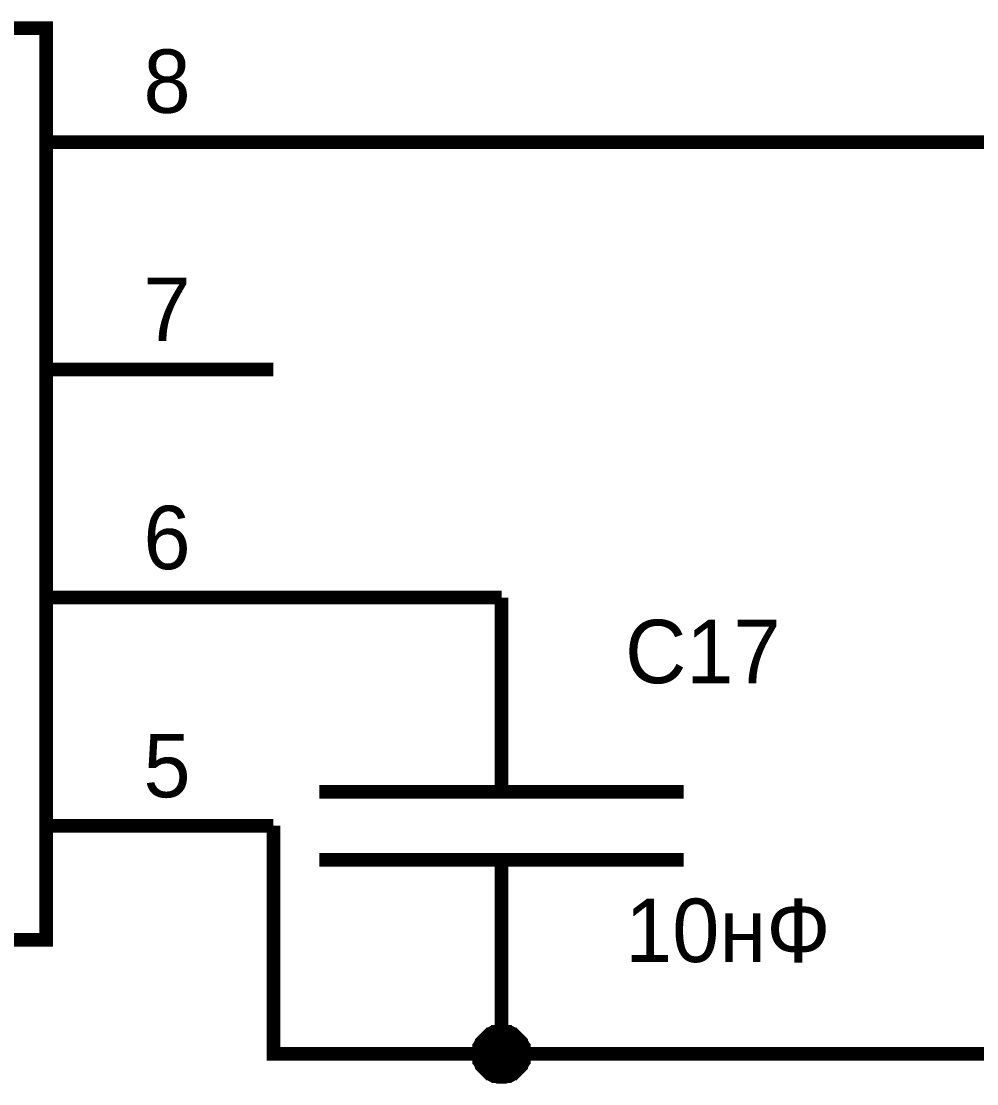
# Model space of a CAD drawing. Extents: x 0 to 594, y 0 to 420.
# Drawn here: x 104.56 to 125.51, y 86.83 to 110.14 of the extents above; entities that cross this region are included whole.
import ezdxf

# ---------------------------------------------------------------- set-up
doc = ezdxf.new("R2010")
doc.units = 0
doc.layers.add('SHEET', color=255, linetype='CONTINUOUS')

msp = doc.modelspace()

# ---------------------------------------------------------------- linework, layer by layer
at = {"layer": 'SHEET', "const_width": 0.3}
msp.add_lwpolyline([(82.602, 109.986), (105.106, 109.986), (105.106, 89.99), (82.602, 89.99), (82.602, 109.986)], close=True, dxfattribs=at)
at = {"layer": 'SHEET'}
for points, const_width in [([(105.106, 107.484), (110.09, 107.484)], 0.3), ([(110.09, 107.484), (130.094, 107.484), (130.094, 97.495)], 0.3), ([(105.106, 102.498), (110.09, 102.498)], 0.3), ([(105.106, 97.495), (110.09, 97.495)], 0.3), ([(110.09, 97.495), (115.091, 97.495)], 0.3), ([(115.091, 93.239), (115.091, 97.495)], 0.3), ([(119.085, 93.239), (111.097, 93.239)], 0.3), ([(105.106, 92.492), (110.09, 92.492)], 0.3), ([(110.09, 92.492), (110.09, 87.488), (145.079, 87.488)], 0.3), ([(119.085, 91.745), (111.097, 91.745)], 0.3), ([(115.091, 91.745), (115.091, 87.488)], 0.3), ([(114.587, 87.488), (114.587, 87.506), (114.587, 87.541), (114.587, 87.558), (114.605, 87.593), (114.605, 87.61), (114.605, 87.645), (114.622, 87.662), (114.622, 87.68), (114.639, 87.714), (114.657, 87.732), (114.657, 87.749), (114.674, 87.766), (114.692, 87.784), (114.709, 87.801), (114.726, 87.818), (114.744, 87.836), (114.761, 87.853), (114.778, 87.871), (114.796, 87.888), (114.813, 87.905), (114.831, 87.923), (114.848, 87.923), (114.865, 87.94), (114.9, 87.957), (114.917, 87.957), (114.935, 87.975), (114.969, 87.975), (114.987, 87.975), (115.022, 87.992), (115.039, 87.992), (115.074, 87.992), (115.091, 87.992)], 0.3), ([(114.587, 87.488), (114.587, 87.506), (114.587, 87.541), (114.587, 87.558), (114.605, 87.593), (114.605, 87.61), (114.605, 87.645), (114.622, 87.662), (114.622, 87.68), (114.639, 87.714), (114.657, 87.732), (114.657, 87.749), (114.674, 87.766), (114.692, 87.784), (114.709, 87.801), (114.726, 87.818), (114.744, 87.836), (114.761, 87.853), (114.778, 87.871), (114.796, 87.888), (114.813, 87.905), (114.831, 87.923), (114.848, 87.923), (114.865, 87.94), (114.9, 87.957), (114.917, 87.957), (114.935, 87.975), (114.969, 87.975), (114.987, 87.975), (115.022, 87.992), (115.039, 87.992), (115.074, 87.992), (115.091, 87.992)], 0.3), ([(114.587, 87.488), (114.587, 87.506), (114.587, 87.541), (114.587, 87.558), (114.605, 87.593), (114.605, 87.61), (114.605, 87.645), (114.622, 87.662), (114.622, 87.68), (114.639, 87.714), (114.657, 87.732), (114.657, 87.749), (114.674, 87.766), (114.692, 87.784), (114.709, 87.801), (114.726, 87.818), (114.744, 87.836), (114.761, 87.853), (114.778, 87.871), (114.796, 87.888), (114.813, 87.905), (114.831, 87.923), (114.848, 87.923), (114.865, 87.94), (114.9, 87.957), (114.917, 87.957), (114.935, 87.975), (114.969, 87.975), (114.987, 87.975), (115.022, 87.992), (115.039, 87.992), (115.074, 87.992), (115.091, 87.992)], 0.3), ([(115.091, 87.992), (115.091, 87.992)], 0.3), ([(115.091, 87.992), (115.108, 87.992), (115.143, 87.992), (115.16, 87.992), (115.195, 87.975), (115.213, 87.975), (115.247, 87.975), (115.265, 87.957), (115.282, 87.957), (115.317, 87.94), (115.334, 87.923), (115.351, 87.923), (115.369, 87.905), (115.386, 87.888), (115.404, 87.871), (115.421, 87.853), (115.438, 87.836), (115.456, 87.818), (115.473, 87.801), (115.49, 87.784), (115.508, 87.766), (115.525, 87.749), (115.525, 87.732), (115.542, 87.714), (115.56, 87.68), (115.56, 87.662), (115.577, 87.645), (115.577, 87.61), (115.577, 87.593), (115.595, 87.558), (115.595, 87.541), (115.595, 87.506), (115.595, 87.488)], 0.3), ([(115.091, 87.992), (115.091, 87.992)], 0.3), ([(115.091, 87.992), (115.108, 87.992), (115.143, 87.992), (115.16, 87.992), (115.195, 87.975), (115.213, 87.975), (115.247, 87.975), (115.265, 87.957), (115.282, 87.957), (115.317, 87.94), (115.334, 87.923), (115.351, 87.923), (115.369, 87.905), (115.386, 87.888), (115.404, 87.871), (115.421, 87.853), (115.438, 87.836), (115.456, 87.818), (115.473, 87.801), (115.49, 87.784), (115.508, 87.766), (115.525, 87.749), (115.525, 87.732), (115.542, 87.714), (115.56, 87.68), (115.56, 87.662), (115.577, 87.645), (115.577, 87.61), (115.577, 87.593), (115.595, 87.558), (115.595, 87.541), (115.595, 87.506), (115.595, 87.488)], 0.3), ([(115.091, 87.992), (115.091, 87.992)], 0.3), ([(115.091, 87.992), (115.108, 87.992), (115.143, 87.992), (115.16, 87.992), (115.195, 87.975), (115.213, 87.975), (115.247, 87.975), (115.265, 87.957), (115.282, 87.957), (115.317, 87.94), (115.334, 87.923), (115.351, 87.923), (115.369, 87.905), (115.386, 87.888), (115.404, 87.871), (115.421, 87.853), (115.438, 87.836), (115.456, 87.818), (115.473, 87.801), (115.49, 87.784), (115.508, 87.766), (115.525, 87.749), (115.525, 87.732), (115.542, 87.714), (115.56, 87.68), (115.56, 87.662), (115.577, 87.645), (115.577, 87.61), (115.577, 87.593), (115.595, 87.558), (115.595, 87.541), (115.595, 87.506), (115.595, 87.488)], 0.3), ([(114.587, 87.488), (114.587, 87.506), (114.587, 87.541), (114.587, 87.558), (114.605, 87.593), (114.605, 87.61), (114.605, 87.645), (114.622, 87.662), (114.622, 87.68), (114.639, 87.714), (114.657, 87.732), (114.657, 87.749), (114.674, 87.766), (114.692, 87.784), (114.709, 87.801), (114.726, 87.818), (114.744, 87.836), (114.761, 87.853), (114.778, 87.871), (114.796, 87.888), (114.813, 87.905), (114.831, 87.923), (114.848, 87.923), (114.865, 87.94), (114.9, 87.957), (114.917, 87.957), (114.935, 87.975), (114.969, 87.975), (114.987, 87.975), (115.022, 87.992), (115.039, 87.992), (115.074, 87.992), (115.091, 87.992)], 0.0991), ([(114.587, 87.488), (114.587, 87.506), (114.587, 87.541), (114.587, 87.558), (114.605, 87.593), (114.605, 87.61), (114.605, 87.645), (114.622, 87.662), (114.622, 87.68), (114.639, 87.714), (114.657, 87.732), (114.657, 87.749), (114.674, 87.766), (114.692, 87.784), (114.709, 87.801), (114.726, 87.818), (114.744, 87.836), (114.761, 87.853), (114.778, 87.871), (114.796, 87.888), (114.813, 87.905), (114.831, 87.923), (114.848, 87.923), (114.865, 87.94), (114.9, 87.957), (114.917, 87.957), (114.935, 87.975), (114.969, 87.975), (114.987, 87.975), (115.022, 87.992), (115.039, 87.992), (115.074, 87.992), (115.091, 87.992)], 0.0991), ([(114.587, 87.488), (114.587, 87.506), (114.587, 87.541), (114.587, 87.558), (114.605, 87.593), (114.605, 87.61), (114.605, 87.645), (114.622, 87.662), (114.622, 87.68), (114.639, 87.714), (114.657, 87.732), (114.657, 87.749), (114.674, 87.766), (114.692, 87.784), (114.709, 87.801), (114.726, 87.818), (114.744, 87.836), (114.761, 87.853), (114.778, 87.871), (114.796, 87.888), (114.813, 87.905), (114.831, 87.923), (114.848, 87.923), (114.865, 87.94), (114.9, 87.957), (114.917, 87.957), (114.935, 87.975), (114.969, 87.975), (114.987, 87.975), (115.022, 87.992), (115.039, 87.992), (115.074, 87.992), (115.091, 87.992)], 0.0991), ([(115.091, 87.992), (115.091, 87.992)], 0.0991), ([(115.091, 87.992), (115.108, 87.992), (115.143, 87.992), (115.16, 87.992), (115.195, 87.975), (115.213, 87.975), (115.247, 87.975), (115.265, 87.957), (115.282, 87.957), (115.317, 87.94), (115.334, 87.923), (115.351, 87.923), (115.369, 87.905), (115.386, 87.888), (115.404, 87.871), (115.421, 87.853), (115.438, 87.836), (115.456, 87.818), (115.473, 87.801), (115.49, 87.784), (115.508, 87.766), (115.525, 87.749), (115.525, 87.732), (115.542, 87.714), (115.56, 87.68), (115.56, 87.662), (115.577, 87.645), (115.577, 87.61), (115.577, 87.593), (115.595, 87.558), (115.595, 87.541), (115.595, 87.506), (115.595, 87.488)], 0.0991), ([(115.091, 87.992), (115.091, 87.992)], 0.0991), ([(115.091, 87.992), (115.108, 87.992), (115.143, 87.992), (115.16, 87.992), (115.195, 87.975), (115.213, 87.975), (115.247, 87.975), (115.265, 87.957), (115.282, 87.957), (115.317, 87.94), (115.334, 87.923), (115.351, 87.923), (115.369, 87.905), (115.386, 87.888), (115.404, 87.871), (115.421, 87.853), (115.438, 87.836), (115.456, 87.818), (115.473, 87.801), (115.49, 87.784), (115.508, 87.766), (115.525, 87.749), (115.525, 87.732), (115.542, 87.714), (115.56, 87.68), (115.56, 87.662), (115.577, 87.645), (115.577, 87.61), (115.577, 87.593), (115.595, 87.558), (115.595, 87.541), (115.595, 87.506), (115.595, 87.488)], 0.0991), ([(115.091, 87.992), (115.091, 87.992)], 0.0991), ([(115.091, 87.992), (115.108, 87.992), (115.143, 87.992), (115.16, 87.992), (115.195, 87.975), (115.213, 87.975), (115.247, 87.975), (115.265, 87.957), (115.282, 87.957), (115.317, 87.94), (115.334, 87.923), (115.351, 87.923), (115.369, 87.905), (115.386, 87.888), (115.404, 87.871), (115.421, 87.853), (115.438, 87.836), (115.456, 87.818), (115.473, 87.801), (115.49, 87.784), (115.508, 87.766), (115.525, 87.749), (115.525, 87.732), (115.542, 87.714), (115.56, 87.68), (115.56, 87.662), (115.577, 87.645), (115.577, 87.61), (115.577, 87.593), (115.595, 87.558), (115.595, 87.541), (115.595, 87.506), (115.595, 87.488)], 0.0991), ([(115.091, 86.985), (115.074, 86.985), (115.039, 86.985), (115.022, 86.985), (114.987, 87.002), (114.969, 87.002), (114.935, 87.002), (114.917, 87.019), (114.9, 87.019), (114.865, 87.037), (114.848, 87.054), (114.831, 87.054), (114.813, 87.071), (114.796, 87.089), (114.778, 87.106), (114.761, 87.124), (114.744, 87.141), (114.726, 87.158), (114.709, 87.176), (114.692, 87.193), (114.674, 87.21), (114.657, 87.228), (114.657, 87.245), (114.639, 87.263), (114.622, 87.297), (114.622, 87.315), (114.605, 87.332), (114.605, 87.367), (114.605, 87.384), (114.587, 87.419), (114.587, 87.436), (114.587, 87.471), (114.587, 87.488)], 0.3), ([(114.587, 87.488), (114.587, 87.488)], 0.3), ([(115.091, 86.985), (115.074, 86.985), (115.039, 86.985), (115.022, 86.985), (114.987, 87.002), (114.969, 87.002), (114.935, 87.002), (114.917, 87.019), (114.9, 87.019), (114.865, 87.037), (114.848, 87.054), (114.831, 87.054), (114.813, 87.071), (114.796, 87.089), (114.778, 87.106), (114.761, 87.124), (114.744, 87.141), (114.726, 87.158), (114.709, 87.176), (114.692, 87.193), (114.674, 87.21), (114.657, 87.228), (114.657, 87.245), (114.639, 87.263), (114.622, 87.297), (114.622, 87.315), (114.605, 87.332), (114.605, 87.367), (114.605, 87.384), (114.587, 87.419), (114.587, 87.436), (114.587, 87.471), (114.587, 87.488)], 0.3), ([(114.587, 87.488), (114.587, 87.488)], 0.3), ([(115.091, 86.985), (115.074, 86.985), (115.039, 86.985), (115.022, 86.985), (114.987, 87.002), (114.969, 87.002), (114.935, 87.002), (114.917, 87.019), (114.9, 87.019), (114.865, 87.037), (114.848, 87.054), (114.831, 87.054), (114.813, 87.071), (114.796, 87.089), (114.778, 87.106), (114.761, 87.124), (114.744, 87.141), (114.726, 87.158), (114.709, 87.176), (114.692, 87.193), (114.674, 87.21), (114.657, 87.228), (114.657, 87.245), (114.639, 87.263), (114.622, 87.297), (114.622, 87.315), (114.605, 87.332), (114.605, 87.367), (114.605, 87.384), (114.587, 87.419), (114.587, 87.436), (114.587, 87.471), (114.587, 87.488)], 0.3), ([(114.587, 87.488), (114.587, 87.488)], 0.3), ([(115.595, 87.488), (115.595, 87.471), (115.595, 87.436), (115.595, 87.419), (115.577, 87.384), (115.577, 87.367), (115.577, 87.332), (115.56, 87.315), (115.56, 87.297), (115.542, 87.263), (115.525, 87.245), (115.525, 87.228), (115.508, 87.21), (115.49, 87.193), (115.473, 87.176), (115.456, 87.158), (115.438, 87.141), (115.421, 87.124), (115.404, 87.106), (115.386, 87.089), (115.369, 87.071), (115.351, 87.054), (115.334, 87.054), (115.317, 87.037), (115.282, 87.019), (115.265, 87.019), (115.247, 87.002), (115.213, 87.002), (115.195, 87.002), (115.16, 86.985), (115.143, 86.985), (115.108, 86.985), (115.091, 86.985)], 0.3), ([(115.595, 87.488), (115.595, 87.471), (115.595, 87.436), (115.595, 87.419), (115.577, 87.384), (115.577, 87.367), (115.577, 87.332), (115.56, 87.315), (115.56, 87.297), (115.542, 87.263), (115.525, 87.245), (115.525, 87.228), (115.508, 87.21), (115.49, 87.193), (115.473, 87.176), (115.456, 87.158), (115.438, 87.141), (115.421, 87.124), (115.404, 87.106), (115.386, 87.089), (115.369, 87.071), (115.351, 87.054), (115.334, 87.054), (115.317, 87.037), (115.282, 87.019), (115.265, 87.019), (115.247, 87.002), (115.213, 87.002), (115.195, 87.002), (115.16, 86.985), (115.143, 86.985), (115.108, 86.985), (115.091, 86.985)], 0.3), ([(115.595, 87.488), (115.595, 87.471), (115.595, 87.436), (115.595, 87.419), (115.577, 87.384), (115.577, 87.367), (115.577, 87.332), (115.56, 87.315), (115.56, 87.297), (115.542, 87.263), (115.525, 87.245), (115.525, 87.228), (115.508, 87.21), (115.49, 87.193), (115.473, 87.176), (115.456, 87.158), (115.438, 87.141), (115.421, 87.124), (115.404, 87.106), (115.386, 87.089), (115.369, 87.071), (115.351, 87.054), (115.334, 87.054), (115.317, 87.037), (115.282, 87.019), (115.265, 87.019), (115.247, 87.002), (115.213, 87.002), (115.195, 87.002), (115.16, 86.985), (115.143, 86.985), (115.108, 86.985), (115.091, 86.985)], 0.3), ([(115.595, 87.488), (115.595, 87.488), (115.595, 87.488), (115.595, 87.488), (115.595, 87.488), (115.595, 87.488), (115.595, 87.488), (115.595, 87.488), (115.595, 87.488), (115.595, 87.488), (115.595, 87.488), (115.595, 87.488), (115.595, 87.488), (115.595, 87.488), (115.595, 87.488), (115.595, 87.488), (115.595, 87.488), (115.595, 87.488), (115.595, 87.488), (115.595, 87.488), (115.595, 87.488), (115.595, 87.488), (115.595, 87.488), (115.595, 87.488), (115.595, 87.488), (115.595, 87.488), (115.595, 87.488), (115.595, 87.488), (115.595, 87.488), (115.595, 87.488), (115.595, 87.488), (115.595, 87.488), (115.595, 87.488)], 0.3), ([(115.595, 87.488), (115.595, 87.488)], 0.3), ([(115.595, 87.488), (115.595, 87.488), (115.595, 87.488), (115.595, 87.488), (115.595, 87.488), (115.595, 87.488), (115.595, 87.488), (115.595, 87.488), (115.595, 87.488), (115.595, 87.488), (115.595, 87.488), (115.595, 87.488), (115.595, 87.488), (115.595, 87.488), (115.595, 87.488), (115.595, 87.488), (115.595, 87.488), (115.595, 87.488), (115.595, 87.488), (115.595, 87.488), (115.595, 87.488), (115.595, 87.488), (115.595, 87.488), (115.595, 87.488), (115.595, 87.488), (115.595, 87.488), (115.595, 87.488), (115.595, 87.488), (115.595, 87.488), (115.595, 87.488), (115.595, 87.488), (115.595, 87.488), (115.595, 87.488)], 0.3), ([(115.595, 87.488), (115.595, 87.488)], 0.3), ([(115.595, 87.488), (115.595, 87.488), (115.595, 87.488), (115.595, 87.488), (115.595, 87.488), (115.595, 87.488), (115.595, 87.488), (115.595, 87.488), (115.595, 87.488), (115.595, 87.488), (115.595, 87.488), (115.595, 87.488), (115.595, 87.488), (115.595, 87.488), (115.595, 87.488), (115.595, 87.488), (115.595, 87.488), (115.595, 87.488), (115.595, 87.488), (115.595, 87.488), (115.595, 87.488), (115.595, 87.488), (115.595, 87.488), (115.595, 87.488), (115.595, 87.488), (115.595, 87.488), (115.595, 87.488), (115.595, 87.488), (115.595, 87.488), (115.595, 87.488), (115.595, 87.488), (115.595, 87.488), (115.595, 87.488)], 0.3), ([(115.595, 87.488), (115.595, 87.488)], 0.3), ([(115.091, 86.985), (115.074, 86.985), (115.039, 86.985), (115.022, 86.985), (114.987, 87.002), (114.969, 87.002), (114.935, 87.002), (114.917, 87.019), (114.9, 87.019), (114.865, 87.037), (114.848, 87.054), (114.831, 87.054), (114.813, 87.071), (114.796, 87.089), (114.778, 87.106), (114.761, 87.124), (114.744, 87.141), (114.726, 87.158), (114.709, 87.176), (114.692, 87.193), (114.674, 87.21), (114.657, 87.228), (114.657, 87.245), (114.639, 87.263), (114.622, 87.297), (114.622, 87.315), (114.605, 87.332), (114.605, 87.367), (114.605, 87.384), (114.587, 87.419), (114.587, 87.436), (114.587, 87.471), (114.587, 87.488)], 0.0991), ([(114.587, 87.488), (114.587, 87.488)], 0.0991), ([(115.091, 86.985), (115.074, 86.985), (115.039, 86.985), (115.022, 86.985), (114.987, 87.002), (114.969, 87.002), (114.935, 87.002), (114.917, 87.019), (114.9, 87.019), (114.865, 87.037), (114.848, 87.054), (114.831, 87.054), (114.813, 87.071), (114.796, 87.089), (114.778, 87.106), (114.761, 87.124), (114.744, 87.141), (114.726, 87.158), (114.709, 87.176), (114.692, 87.193), (114.674, 87.21), (114.657, 87.228), (114.657, 87.245), (114.639, 87.263), (114.622, 87.297), (114.622, 87.315), (114.605, 87.332), (114.605, 87.367), (114.605, 87.384), (114.587, 87.419), (114.587, 87.436), (114.587, 87.471), (114.587, 87.488)], 0.0991), ([(114.587, 87.488), (114.587, 87.488)], 0.0991), ([(115.091, 86.985), (115.074, 86.985), (115.039, 86.985), (115.022, 86.985), (114.987, 87.002), (114.969, 87.002), (114.935, 87.002), (114.917, 87.019), (114.9, 87.019), (114.865, 87.037), (114.848, 87.054), (114.831, 87.054), (114.813, 87.071), (114.796, 87.089), (114.778, 87.106), (114.761, 87.124), (114.744, 87.141), (114.726, 87.158), (114.709, 87.176), (114.692, 87.193), (114.674, 87.21), (114.657, 87.228), (114.657, 87.245), (114.639, 87.263), (114.622, 87.297), (114.622, 87.315), (114.605, 87.332), (114.605, 87.367), (114.605, 87.384), (114.587, 87.419), (114.587, 87.436), (114.587, 87.471), (114.587, 87.488)], 0.0991), ([(114.587, 87.488), (114.587, 87.488)], 0.0991), ([(115.595, 87.488), (115.595, 87.471), (115.595, 87.436), (115.595, 87.419), (115.577, 87.384), (115.577, 87.367), (115.577, 87.332), (115.56, 87.315), (115.56, 87.297), (115.542, 87.263), (115.525, 87.245), (115.525, 87.228), (115.508, 87.21), (115.49, 87.193), (115.473, 87.176), (115.456, 87.158), (115.438, 87.141), (115.421, 87.124), (115.404, 87.106), (115.386, 87.089), (115.369, 87.071), (115.351, 87.054), (115.334, 87.054), (115.317, 87.037), (115.282, 87.019), (115.265, 87.019), (115.247, 87.002), (115.213, 87.002), (115.195, 87.002), (115.16, 86.985), (115.143, 86.985), (115.108, 86.985), (115.091, 86.985)], 0.0991), ([(115.595, 87.488), (115.595, 87.471), (115.595, 87.436), (115.595, 87.419), (115.577, 87.384), (115.577, 87.367), (115.577, 87.332), (115.56, 87.315), (115.56, 87.297), (115.542, 87.263), (115.525, 87.245), (115.525, 87.228), (115.508, 87.21), (115.49, 87.193), (115.473, 87.176), (115.456, 87.158), (115.438, 87.141), (115.421, 87.124), (115.404, 87.106), (115.386, 87.089), (115.369, 87.071), (115.351, 87.054), (115.334, 87.054), (115.317, 87.037), (115.282, 87.019), (115.265, 87.019), (115.247, 87.002), (115.213, 87.002), (115.195, 87.002), (115.16, 86.985), (115.143, 86.985), (115.108, 86.985), (115.091, 86.985)], 0.0991), ([(115.595, 87.488), (115.595, 87.471), (115.595, 87.436), (115.595, 87.419), (115.577, 87.384), (115.577, 87.367), (115.577, 87.332), (115.56, 87.315), (115.56, 87.297), (115.542, 87.263), (115.525, 87.245), (115.525, 87.228), (115.508, 87.21), (115.49, 87.193), (115.473, 87.176), (115.456, 87.158), (115.438, 87.141), (115.421, 87.124), (115.404, 87.106), (115.386, 87.089), (115.369, 87.071), (115.351, 87.054), (115.334, 87.054), (115.317, 87.037), (115.282, 87.019), (115.265, 87.019), (115.247, 87.002), (115.213, 87.002), (115.195, 87.002), (115.16, 86.985), (115.143, 86.985), (115.108, 86.985), (115.091, 86.985)], 0.0991), ([(115.595, 87.488), (115.595, 87.488), (115.595, 87.488), (115.595, 87.488), (115.595, 87.488), (115.595, 87.488), (115.595, 87.488), (115.595, 87.488), (115.595, 87.488), (115.595, 87.488), (115.595, 87.488), (115.595, 87.488), (115.595, 87.488), (115.595, 87.488), (115.595, 87.488), (115.595, 87.488), (115.595, 87.488), (115.595, 87.488), (115.595, 87.488), (115.595, 87.488), (115.595, 87.488), (115.595, 87.488), (115.595, 87.488), (115.595, 87.488), (115.595, 87.488), (115.595, 87.488), (115.595, 87.488), (115.595, 87.488), (115.595, 87.488), (115.595, 87.488), (115.595, 87.488), (115.595, 87.488), (115.595, 87.488)], 0.0991), ([(115.595, 87.488), (115.595, 87.488)], 0.0991), ([(115.595, 87.488), (115.595, 87.488), (115.595, 87.488), (115.595, 87.488), (115.595, 87.488), (115.595, 87.488), (115.595, 87.488), (115.595, 87.488), (115.595, 87.488), (115.595, 87.488), (115.595, 87.488), (115.595, 87.488), (115.595, 87.488), (115.595, 87.488), (115.595, 87.488), (115.595, 87.488), (115.595, 87.488), (115.595, 87.488), (115.595, 87.488), (115.595, 87.488), (115.595, 87.488), (115.595, 87.488), (115.595, 87.488), (115.595, 87.488), (115.595, 87.488), (115.595, 87.488), (115.595, 87.488), (115.595, 87.488), (115.595, 87.488), (115.595, 87.488), (115.595, 87.488), (115.595, 87.488), (115.595, 87.488)], 0.0991), ([(115.595, 87.488), (115.595, 87.488)], 0.0991), ([(115.595, 87.488), (115.595, 87.488), (115.595, 87.488), (115.595, 87.488), (115.595, 87.488), (115.595, 87.488), (115.595, 87.488), (115.595, 87.488), (115.595, 87.488), (115.595, 87.488), (115.595, 87.488), (115.595, 87.488), (115.595, 87.488), (115.595, 87.488), (115.595, 87.488), (115.595, 87.488), (115.595, 87.488), (115.595, 87.488), (115.595, 87.488), (115.595, 87.488), (115.595, 87.488), (115.595, 87.488), (115.595, 87.488), (115.595, 87.488), (115.595, 87.488), (115.595, 87.488), (115.595, 87.488), (115.595, 87.488), (115.595, 87.488), (115.595, 87.488), (115.595, 87.488), (115.595, 87.488), (115.595, 87.488)], 0.0991), ([(115.595, 87.488), (115.595, 87.488)], 0.0991)]:
    msp.add_lwpolyline(points, dxfattribs=dict(at, const_width=const_width))
at = {"layer": 'SHEET', "const_width": 0.508}
msp.add_lwpolyline([(114.746, 87.5, 1), (115.254, 87.5, 1)], format="xyb", close=True, dxfattribs=at)

# ---------------------------------------------------------------- texts
at = {"layer": 'SHEET'}
for s, height, p in [('8', 1.39, (107.242, 108.127)), ('7', 1.39, (107.242, 103.124)), ('6', 1.39, (107.242, 98.12)), ('C17', 1.3898, (117.8, 95.619)), ('5', 1.39, (107.242, 93.117)), ('10нФ', 1.3898, (117.8, 89.504))]:
    msp.add_text(s, height=height, dxfattribs=at).set_placement(p)

doc.saveas('drawing.dxf')
